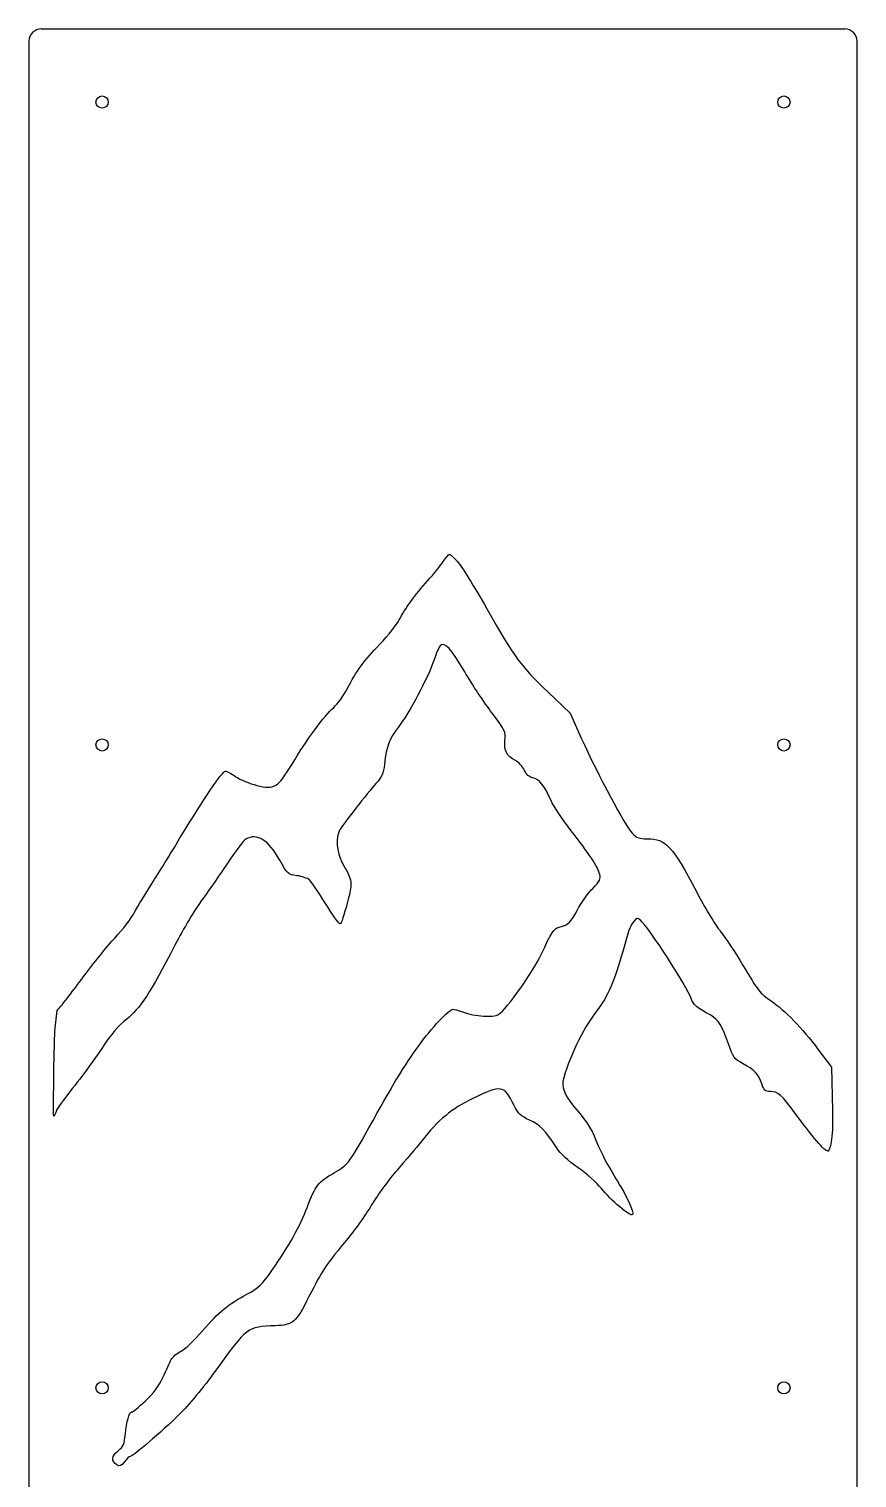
# Model space of a CAD drawing. Header units: inches. Extents: x -4.3 to 4.3, y -20.6 to 20.6.
# Drawn here: x -4.25 to 4.25, y 5.68 to 20.56 of the extents above; entities that cross this region are included whole.
import ezdxf

# ---------------------------------------------------------------- set-up
doc = ezdxf.new("R2010")
doc.units = ezdxf.units.IN
doc.header["$MEASUREMENT"] = 0
doc.layers.add('CUTS', color=7, linetype='Continuous')
doc.layers.add('PILOTS', color=1, linetype='Continuous')

msp = doc.modelspace()

# ---------------------------------------------------------------- linework, layer by layer
at = {"layer": 'CUTS'}
for p, q in [((4.125, 20.562), (-4.125, 20.562)), ((-4.25, 20.438), (-4.25, -20.438)), ((4.25, -20.438), (4.25, 20.438)), ((1.08, 13.749), (1.304, 13.535)), ((1.304, 13.535), (1.423, 13.272)), ((-3.986, 10.273), (-3.96, 10.481)), ((-3.994, 9.886), (-3.986, 10.273)), ((3.846, 10.088), (3.987, 9.9)), ((3.987, 9.9), (3.999, 9.454))]:
    msp.add_line(p, q, dxfattribs=at)
for centre, start, end in [((-4.125, 20.438), 90, 180), ((4.125, 20.438), 0, 90)]:
    msp.add_arc(centre, 0.125, start, end, dxfattribs=at)
for points in [[(-0.154, 14.898), (-0.095, 14.964), (-0.025, 15.051), (0.003, 15.092)], [(0.149, 15.092), (0.187, 15.051), (0.321, 14.834), (0.449, 14.608)], [(-0.449, 14.494), (-0.393, 14.605), (-0.289, 14.747), (-0.154, 14.898)], [(0.449, 14.608), (0.736, 14.104), (0.798, 14.019), (1.08, 13.749)], [(-0.647, 14.245), (-0.562, 14.334), (-0.473, 14.446), (-0.449, 14.494)], [(-0.987, 13.779), (-0.885, 13.973), (-0.814, 14.07), (-0.647, 14.245)], [(-0.025, 14.23), (-0.039, 14.219), (-0.07, 14.15), (-0.094, 14.077)], [(0.224, 13.958), (0.081, 14.2), (0.019, 14.267), (-0.025, 14.23)], [(-0.094, 14.077), (-0.152, 13.901), (-0.348, 13.533), (-0.46, 13.389)], [(0.504, 13.536), (0.425, 13.64), (0.299, 13.83), (0.224, 13.958)], [(-1.122, 13.594), (-1.084, 13.627), (-1.023, 13.71), (-0.987, 13.779)], [(-1.55, 13.012), (-1.407, 13.25), (-1.213, 13.514), (-1.122, 13.594)], [(0.636, 13.255), (0.646, 13.344), (0.642, 13.353), (0.504, 13.536)], [(-0.46, 13.389), (-0.554, 13.267), (-0.578, 13.203), (-0.601, 13.011)], [(0.743, 13.049), (0.653, 13.096), (0.625, 13.15), (0.636, 13.255)], [(1.423, 13.272), (1.587, 12.908), (1.875, 12.369), (1.943, 12.301)], [(-1.912, 12.793), (-1.73, 12.747), (-1.696, 12.768), (-1.55, 13.012)], [(-0.601, 13.011), (-0.612, 12.914), (-0.627, 12.879), (-0.688, 12.812)], [(0.833, 12.951), (0.815, 12.988), (0.775, 13.032), (0.743, 13.049)], [(0.923, 12.87), (0.884, 12.878), (0.856, 12.903), (0.833, 12.951)], [(-2.687, 12.273), (-2.466, 12.64), (-2.263, 12.94), (-2.234, 12.939)], [(-2.234, 12.939), (-2.221, 12.939), (-2.172, 12.913), (-2.127, 12.882)], [(-2.127, 12.882), (-2.081, 12.851), (-1.984, 12.811), (-1.912, 12.793)], [(-0.688, 12.812), (-0.775, 12.715), (-1.027, 12.393), (-1.061, 12.334)], [(1.109, 12.637), (1.042, 12.789), (0.989, 12.855), (0.923, 12.87)], [(1.313, 12.331), (1.227, 12.442), (1.135, 12.579), (1.109, 12.637)], [(-2.975, 11.806), (-2.902, 11.921), (-2.772, 12.131), (-2.687, 12.273)], [(-2.024, 12.242), (-2.046, 12.23), (-2.133, 12.116), (-2.217, 11.988)], [(-1.676, 12.025), (-1.792, 12.232), (-1.908, 12.304), (-2.024, 12.242)], [(-1.061, 12.334), (-1.103, 12.263), (-1.092, 12.103), (-1.038, 12.004)], [(1.609, 11.879), (1.59, 11.955), (1.501, 12.092), (1.313, 12.331)], [(-2.217, 11.988), (-2.301, 11.861), (-2.42, 11.689), (-2.481, 11.607)], [(-1.5, 11.865), (-1.591, 11.876), (-1.593, 11.877), (-1.676, 12.025)], [(-1.038, 12.004), (-0.923, 11.794), (-0.926, 11.818), (-0.984, 11.582)], [(-3.166, 11.489), (-3.134, 11.549), (-3.048, 11.691), (-2.975, 11.806)], [(-1.371, 11.821), (-1.391, 11.839), (-1.449, 11.859), (-1.5, 11.865)], [(1.537, 11.735), (1.611, 11.811), (1.621, 11.831), (1.609, 11.879)], [(1.38, 11.514), (1.419, 11.588), (1.49, 11.687), (1.537, 11.735)], [(2.601, 11.703), (2.685, 11.542), (2.796, 11.358), (2.847, 11.294)], [(-3.367, 11.227), (-3.289, 11.311), (-3.198, 11.429), (-3.166, 11.489)], [(-2.481, 11.607), (-2.543, 11.525), (-2.665, 11.319), (-2.753, 11.15)], [(-0.984, 11.582), (-1.013, 11.465), (-1.046, 11.369), (-1.057, 11.369)], [(1.194, 11.336), (1.296, 11.367), (1.309, 11.38), (1.38, 11.514)], [(1.006, 11.05), (1.119, 11.297), (1.132, 11.317), (1.194, 11.336)], [(1.954, 11.39), (1.933, 11.365), (1.902, 11.294), (1.886, 11.232)], [(2.026, 11.408), (1.995, 11.434), (1.987, 11.432), (1.954, 11.39)], [(2.547, 10.603), (2.51, 10.719), (2.109, 11.34), (2.026, 11.408)], [(-3.69, 10.829), (-3.591, 10.963), (-3.446, 11.143), (-3.367, 11.227)], [(1.886, 11.232), (1.773, 10.818), (1.702, 10.638), (1.603, 10.512)], [(2.847, 11.294), (2.898, 11.23), (3.002, 11.075), (3.076, 10.95)], [(-2.753, 11.15), (-3.007, 10.657), (-3.112, 10.497), (-3.246, 10.393)], [(0.57, 10.44), (0.653, 10.494), (0.926, 10.878), (1.006, 11.05)], [(3.076, 10.95), (3.238, 10.677), (3.253, 10.659), (3.368, 10.58)], [(-3.96, 10.481), (-3.911, 10.537), (-3.789, 10.693), (-3.69, 10.829)], [(2.748, 10.431), (2.614, 10.504), (2.565, 10.546), (2.547, 10.603)], [(3.368, 10.58), (3.506, 10.484), (3.69, 10.295), (3.846, 10.088)], [(0.199, 10.466), (0.333, 10.419), (0.519, 10.406), (0.57, 10.44)], [(1.603, 10.512), (1.452, 10.319), (1.319, 10.056), (1.239, 9.789)], [(2.931, 10.137), (2.869, 10.32), (2.827, 10.388), (2.748, 10.431)], [(-3.246, 10.393), (-3.329, 10.328), (-3.405, 10.24), (-3.504, 10.091)], [(3.075, 9.937), (2.988, 9.983), (2.979, 9.996), (2.931, 10.137)], [(-3.504, 10.091), (-3.582, 9.974), (-3.694, 9.818), (-3.754, 9.744)], [(-0.718, 9.35), (-0.498, 9.746), (-0.404, 9.9), (-0.249, 10.118)], [(-3.996, 9.396), (-4.006, 9.402), (-3.994, 9.619), (-3.994, 9.886)], [(3.273, 9.728), (3.241, 9.825), (3.197, 9.872), (3.075, 9.937)], [(-3.754, 9.744), (-3.813, 9.67), (-3.896, 9.562), (-3.938, 9.504)], [(0.73, 9.506), (0.625, 9.715), (0.598, 9.72), (0.307, 9.577)], [(1.239, 9.789), (1.209, 9.692), (1.25, 9.596), (1.386, 9.442)], [(3.361, 9.648), (3.306, 9.648), (3.296, 9.658), (3.273, 9.728)], [(0.307, 9.577), (0.081, 9.466), (-0.045, 9.361), (-0.219, 9.141)], [(3.626, 9.41), (3.468, 9.623), (3.442, 9.647), (3.361, 9.648)], [(-3.938, 9.504), (-3.979, 9.447), (-3.986, 9.39), (-3.996, 9.396)], [(0.889, 9.354), (0.798, 9.396), (0.774, 9.419), (0.73, 9.506)], [(1.386, 9.442), (1.476, 9.339), (1.527, 9.259), (1.567, 9.155)], [(3.955, 9.037), (3.931, 9.022), (3.833, 9.131), (3.626, 9.41)], [(3.999, 9.454), (4.007, 9.141), (3.97, 9.046), (3.955, 9.037)], [(-1.114, 8.815), (-0.972, 8.899), (-0.958, 8.917), (-0.718, 9.35)], [(1.165, 9.072), (1.044, 9.256), (0.996, 9.305), (0.889, 9.354)], [(-0.219, 9.141), (-0.275, 9.07), (-0.388, 8.935), (-0.471, 8.841)], [(1.567, 9.155), (1.598, 9.077), (1.653, 8.961), (1.69, 8.898)], [(1.386, 8.866), (1.282, 8.937), (1.209, 9.006), (1.165, 9.072)], [(-1.392, 8.465), (-1.307, 8.686), (-1.283, 8.716), (-1.114, 8.815)], [(-0.471, 8.841), (-0.553, 8.747), (-0.671, 8.586), (-0.733, 8.483)], [(1.624, 8.654), (1.579, 8.712), (1.471, 8.807), (1.386, 8.866)], [(1.69, 8.898), (1.727, 8.835), (1.788, 8.732), (1.825, 8.669)], [(1.945, 8.384), (1.928, 8.357), (1.72, 8.533), (1.624, 8.654)], [(1.825, 8.669), (1.909, 8.526), (1.959, 8.407), (1.945, 8.384)], [(-1.756, 7.81), (-1.573, 8.075), (-1.469, 8.261), (-1.392, 8.465)], [(-0.733, 8.483), (-0.794, 8.38), (-0.919, 8.207), (-1.01, 8.097)], [(-1.01, 8.097), (-1.221, 7.843), (-1.231, 7.827), (-1.376, 7.541)], [(-2.008, 7.569), (-1.889, 7.633), (-1.858, 7.663), (-1.756, 7.81)], [(-2.469, 7.189), (-2.299, 7.387), (-2.208, 7.461), (-2.008, 7.569)], [(-1.376, 7.541), (-1.511, 7.272), (-1.538, 7.249), (-1.722, 7.242)], [(-2.694, 6.978), (-2.654, 6.997), (-2.555, 7.09), (-2.469, 7.189)], [(-1.722, 7.242), (-2.012, 7.231), (-2.007, 7.234), (-2.339, 6.775)], [(-2.875, 6.712), (-2.841, 6.785), (-2.803, 6.867), (-2.79, 6.894)], [(-2.79, 6.894), (-2.776, 6.922), (-2.733, 6.959), (-2.694, 6.978)], [(-3.057, 6.468), (-2.971, 6.548), (-2.919, 6.618), (-2.875, 6.712)], [(-2.339, 6.775), (-2.454, 6.616), (-2.619, 6.416), (-2.707, 6.33)], [(-3.335, 5.959), (-3.28, 6.003), (-3.271, 6.026), (-3.261, 6.129)], [(-3.347, 5.813), (-3.408, 5.849), (-3.403, 5.903), (-3.335, 5.959)], [(-3.271, 5.845), (-3.304, 5.8), (-3.318, 5.794), (-3.347, 5.813)]]:
    msp.add_open_spline(points, degree=3, dxfattribs=at)
for points, knots in [([(0.003, 15.092), (0.03, 15.133), (0.059, 15.167), (0.067, 15.167), (0.075, 15.167), (0.112, 15.133), (0.149, 15.092)], [0, 0, 0, 0, 1, 1, 1, 1.997579, 1.997579, 1.997579, 1.997579]), ([(1.943, 12.301), (1.99, 12.253), (2.015, 12.244), (2.099, 12.244), (2.288, 12.244), (2.355, 12.172), (2.601, 11.703)], [0, 0, 0, 0, 1, 1, 1, 3.23851, 3.23851, 3.23851, 3.23851]), ([(-1.057, 11.369), (-1.068, 11.37), (-1.135, 11.464), (-1.206, 11.579), (-1.277, 11.694), (-1.351, 11.803), (-1.371, 11.821)], [0, 0, 0, 0, 1, 1, 1, 2, 2, 2, 2]), ([(-0.249, 10.118), (-0.12, 10.298), (0.063, 10.494), (0.103, 10.494), (0.113, 10.494), (0.156, 10.481), (0.199, 10.466)], [0, 0, 0, 0, 1, 1, 1, 1.249383, 1.249383, 1.249383, 1.249383]), ([(-3.261, 6.129), (-3.25, 6.256), (-3.22, 6.357), (-3.193, 6.357), (-3.184, 6.357), (-3.123, 6.407), (-3.057, 6.468)], [0, 0, 0, 0, 1, 1, 1, 1.33656, 1.33656, 1.33656, 1.33656]), ([(-2.707, 6.33), (-2.894, 6.147), (-3.184, 5.9), (-3.211, 5.9), (-3.222, 5.9), (-3.249, 5.875), (-3.271, 5.845)], [0, 0, 0, 0, 1, 1, 1, 1.385499, 1.385499, 1.385499, 1.385499])]:
    msp.add_open_spline(points, degree=3, knots=knots, dxfattribs=at)
at = {"layer": 'PILOTS'}
for centre in [(-3.5, 19.812), (3.5, 19.812), (-3.5, 13.208), (3.5, 13.208), (-3.5, 6.604), (3.5, 6.604)]:
    msp.add_circle(centre, 0.0625, dxfattribs=at)

doc.saveas('drawing.dxf')
